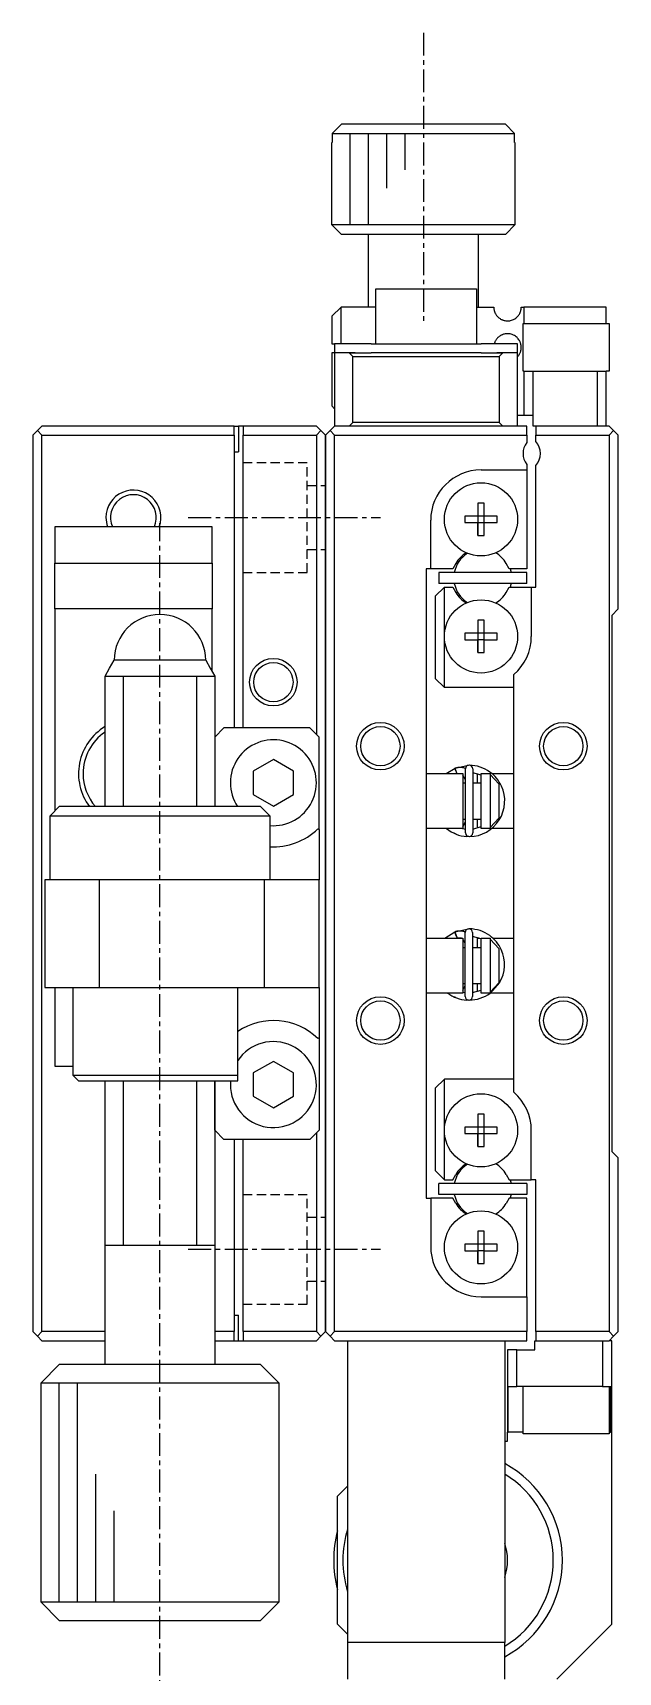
# Model space of a CAD drawing. Extents: x 10 to 365, y 10 to 229.
# Drawn here: x 333.5 to 365.5, y 105.9 to 195.5 of the extents above; entities that cross this region are included whole.
import ezdxf

# ---------------------------------------------------------------- set-up
doc = ezdxf.new("R2010")
doc.units = 0
doc.linetypes.add('CENTER', pattern=[2, 1.25, -0.25, 0.25, -0.25])
doc.linetypes.add('DASHED', pattern=[0.75, 0.5, -0.25])
doc.layers.get('0').update_dxf_attribs({"linetype": 'CONTINUOUS'})
doc.layers.add('CENTER', color=1, linetype='CENTER')

msp = doc.modelspace()

# ---------------------------------------------------------------- linework, layer by layer
at = {"color": 7, "linetype": 'CONTINUOUS'}
for p, q in [((350.339, 190.5), (349.837, 190)), ((359.303, 190.5), (350.339, 190.5)), ((359.805, 190), (359.303, 190.5)), ((349.837, 189.5), (349.821, 189.5)), ((349.821, 185), (349.821, 189.5)), ((349.837, 190), (359.805, 190)), ((349.837, 190), (349.837, 189.5)), ((359.805, 189.5), (359.805, 190)), ((359.821, 189.5), (359.805, 189.5)), ((359.821, 189.5), (359.821, 185)), ((359.821, 185), (349.821, 185)), ((350.321, 184.5), (349.821, 185)), ((359.821, 185), (359.321, 184.5)), ((350.321, 184.5), (359.321, 184.5)), ((351.821, 180.5), (351.821, 184.5)), ((357.821, 184.5), (357.821, 180.5)), ((352.221, 181.5), (357.721, 181.5)), ((352.221, 178.5), (352.221, 181.5)), ((357.721, 181.5), (357.721, 178.5)), ((349.821, 180), (350.321, 180.5)), ((350.321, 178.5), (350.321, 180.5)), ((352.221, 180.5), (350.321, 180.5)), ((357.721, 180.5), (358.671, 180.5)), ((358.671, 180.5), (358.671, 180.472)), ((358.671, 180.472), (358.673, 180.443)), ((358.673, 180.443), (358.676, 180.415)), ((358.676, 180.415), (358.679, 180.387)), ((358.679, 180.387), (358.684, 180.359)), ((358.684, 180.359), (358.69, 180.33)), ((358.69, 180.33), (358.697, 180.302)), ((358.697, 180.302), (358.705, 180.275)), ((358.705, 180.275), (358.714, 180.248)), ((358.714, 180.248), (358.724, 180.222)), ((358.724, 180.222), (358.735, 180.197)), ((358.735, 180.197), (358.747, 180.172)), ((358.747, 180.172), (358.759, 180.146)), ((358.759, 180.146), (358.773, 180.122)), ((360.068, 180.12), (360.089, 180.159)), ((360.089, 180.159), (360.109, 180.201)), ((360.109, 180.201), (360.118, 180.223)), ((360.118, 180.223), (360.127, 180.247)), ((360.127, 180.247), (360.135, 180.271)), ((360.135, 180.271), (360.143, 180.296)), ((360.143, 180.296), (360.15, 180.323)), ((360.15, 180.323), (360.156, 180.351)), ((360.156, 180.351), (360.158, 180.365)), ((360.158, 180.365), (360.161, 180.379)), ((360.161, 180.379), (360.163, 180.393)), ((360.163, 180.393), (360.165, 180.408)), ((360.165, 180.408), (360.167, 180.423)), ((360.167, 180.423), (360.168, 180.439)), ((360.168, 180.439), (360.169, 180.451)), ((360.169, 180.451), (360.17, 180.463)), ((360.17, 180.475), (360.171, 180.488)), ((360.17, 180.463), (360.17, 180.475)), ((360.171, 180.5), (360.321, 180.5)), ((360.171, 180.488), (360.171, 180.5)), ((364.821, 180.5), (360.321, 180.5)), ((360.321, 180.5), (360.321, 179.6)), ((364.821, 179.6), (364.821, 180.5)), ((349.821, 180), (349.821, 178.5)), ((358.773, 180.122), (358.788, 180.098)), ((358.788, 180.098), (358.803, 180.075)), ((358.803, 180.075), (358.825, 180.045)), ((358.825, 180.045), (358.848, 180.016)), ((358.848, 180.016), (358.872, 179.989)), ((358.872, 179.989), (358.897, 179.963)), ((358.897, 179.963), (358.923, 179.939)), ((358.923, 179.939), (358.95, 179.916)), ((358.95, 179.916), (358.98, 179.893)), ((358.98, 179.893), (359.011, 179.872)), ((359.011, 179.872), (359.042, 179.853)), ((359.042, 179.853), (359.073, 179.835)), ((359.073, 179.835), (359.105, 179.82)), ((359.105, 179.82), (359.138, 179.806)), ((359.138, 179.806), (359.172, 179.793)), ((359.172, 179.793), (359.206, 179.781)), ((359.206, 179.781), (359.241, 179.772)), ((359.241, 179.772), (359.275, 179.764)), ((359.275, 179.764), (359.321, 179.757)), ((359.321, 179.757), (359.367, 179.752)), ((359.367, 179.752), (359.412, 179.75)), ((359.412, 179.75), (359.456, 179.751)), ((359.456, 179.751), (359.499, 179.754)), ((359.499, 179.754), (359.542, 179.76)), ((359.542, 179.76), (359.583, 179.768)), ((359.583, 179.768), (359.637, 179.782)), ((359.637, 179.782), (359.689, 179.8)), ((359.689, 179.8), (359.739, 179.821)), ((359.739, 179.821), (359.784, 179.844)), ((359.784, 179.844), (359.827, 179.87)), ((359.827, 179.87), (359.868, 179.898)), ((359.868, 179.898), (359.907, 179.929)), ((359.907, 179.929), (359.945, 179.964)), ((359.945, 179.964), (359.981, 180.001)), ((359.981, 180.001), (360.014, 180.041)), ((360.014, 180.041), (360.045, 180.084)), ((360.045, 180.084), (360.068, 180.12)), ((360.271, 179.6), (364.971, 179.6)), ((360.271, 177), (360.271, 179.6)), ((364.971, 179.6), (364.971, 177)), ((349.821, 178.5), (349.971, 178.5)), ((349.971, 178.5), (349.971, 178)), ((351.971, 178.5), (349.971, 178.5)), ((351.971, 178.5), (357.971, 178.5)), ((359.971, 178.5), (357.971, 178.5)), ((358.705, 178.525), (358.698, 178.5)), ((358.714, 178.55), (358.705, 178.525)), ((358.723, 178.574), (358.714, 178.55)), ((358.736, 178.605), (358.723, 178.574)), ((358.75, 178.635), (358.736, 178.605)), ((358.765, 178.664), (358.75, 178.635)), ((358.782, 178.693), (358.765, 178.664)), ((358.799, 178.719), (358.782, 178.693)), ((358.817, 178.745), (358.799, 178.719)), ((358.836, 178.77), (358.817, 178.745)), ((358.856, 178.794), (358.836, 178.77)), ((358.877, 178.817), (358.856, 178.794)), ((358.899, 178.839), (358.877, 178.817)), ((358.922, 178.86), (358.899, 178.839)), ((358.945, 178.88), (358.922, 178.86)), ((358.968, 178.898), (358.945, 178.88)), ((358.992, 178.915), (358.968, 178.898)), ((359.016, 178.931), (358.992, 178.915)), ((359.04, 178.946), (359.016, 178.931)), ((359.07, 178.963), (359.04, 178.946)), ((359.101, 178.978), (359.07, 178.963)), ((359.132, 178.992), (359.101, 178.978)), ((359.163, 179.004), (359.132, 178.992)), ((359.203, 179.018), (359.163, 179.004)), ((359.244, 179.029), (359.203, 179.018)), ((359.284, 179.037), (359.244, 179.029)), ((359.334, 179.045), (359.284, 179.037)), ((359.384, 179.049), (359.334, 179.045)), ((359.434, 179.05), (359.384, 179.049)), ((359.482, 179.048), (359.434, 179.05)), ((359.528, 179.042), (359.482, 179.048)), ((359.574, 179.034), (359.528, 179.042)), ((359.621, 179.023), (359.574, 179.034)), ((359.666, 179.009), (359.621, 179.023)), ((359.71, 178.992), (359.666, 179.009)), ((359.752, 178.973), (359.71, 178.992)), ((359.804, 178.945), (359.752, 178.973)), ((359.854, 178.913), (359.804, 178.945)), ((359.9, 178.877), (359.854, 178.913)), ((359.939, 178.843), (359.9, 178.877)), ((359.975, 178.806), (359.939, 178.843)), ((359.971, 178), (359.971, 178.5)), ((360.009, 178.766), (359.975, 178.806)), ((360.041, 178.722), (360.009, 178.766)), ((360.07, 178.676), (360.041, 178.722)), ((360.097, 178.625), (360.07, 178.676)), ((360.107, 178.603), (360.097, 178.625)), ((360.117, 178.58), (360.107, 178.603)), ((360.126, 178.555), (360.117, 178.58)), ((360.135, 178.53), (360.126, 178.555)), ((360.143, 178.503), (360.135, 178.53)), ((360.15, 178.475), (360.143, 178.503)), ((360.154, 178.459), (360.15, 178.475)), ((360.157, 178.443), (360.154, 178.459)), ((360.16, 178.426), (360.157, 178.443)), ((360.162, 178.414), (360.16, 178.426)), ((360.164, 178.401), (360.162, 178.414)), ((360.166, 178.389), (360.164, 178.401)), ((360.167, 178.375), (360.166, 178.389)), ((360.168, 178.365), (360.167, 178.375)), ((360.169, 178.355), (360.168, 178.365)), ((360.17, 178.344), (360.169, 178.355)), ((349.821, 178), (349.821, 175.1)), ((349.971, 178), (349.821, 178)), ((350.771, 178), (349.971, 178)), ((349.971, 178), (349.971, 174)), ((350.771, 178), (350.971, 177.8)), ((351.099, 178), (350.771, 178)), ((350.771, 178), (351.099, 178)), ((350.971, 177.8), (358.971, 177.8)), ((350.971, 174.2), (350.971, 177.8)), ((351.099, 178), (351.971, 178)), ((357.971, 178), (351.971, 178)), ((357.971, 178), (358.843, 178)), ((359.171, 178), (358.843, 178)), ((358.843, 178), (359.171, 178)), ((358.971, 177.8), (359.171, 178)), ((358.971, 177.8), (358.971, 174.2)), ((359.971, 178), (359.171, 178)), ((359.971, 174), (359.971, 178)), ((359.971, 177.79), (359.999, 177.822)), ((359.999, 177.822), (360.028, 177.859)), ((360.028, 177.859), (360.054, 177.899)), ((360.054, 177.899), (360.079, 177.941)), ((360.079, 177.941), (360.102, 177.987)), ((360.102, 177.987), (360.113, 178.011)), ((360.113, 178.011), (360.123, 178.036)), ((360.123, 178.036), (360.132, 178.062)), ((360.132, 178.062), (360.141, 178.089)), ((360.141, 178.089), (360.148, 178.118)), ((360.148, 178.118), (360.152, 178.132)), ((360.152, 178.132), (360.155, 178.147)), ((360.155, 178.147), (360.158, 178.162)), ((360.158, 178.162), (360.161, 178.177)), ((360.161, 178.177), (360.163, 178.193)), ((360.163, 178.193), (360.165, 178.209)), ((360.165, 178.209), (360.167, 178.222)), ((360.167, 178.222), (360.168, 178.236)), ((360.168, 178.236), (360.169, 178.249)), ((360.169, 178.249), (360.17, 178.26)), ((360.17, 178.334), (360.17, 178.344)), ((360.17, 178.323), (360.17, 178.334)), ((360.171, 178.313), (360.17, 178.323)), ((360.17, 178.27), (360.171, 178.281)), ((360.17, 178.26), (360.17, 178.27)), ((360.171, 178.302), (360.171, 178.313)), ((360.171, 178.292), (360.171, 178.302)), ((360.171, 178.281), (360.171, 178.292)), ((360.321, 177), (360.271, 177)), ((360.321, 177), (360.321, 174.6)), ((360.321, 177), (360.821, 177)), ((360.821, 177), (364.321, 177)), ((360.821, 174.6), (360.821, 177)), ((364.321, 177), (364.321, 174)), ((364.321, 177), (364.821, 177)), ((364.971, 177), (364.821, 177)), ((364.821, 174), (364.821, 177)), ((349.971, 174.95), (349.821, 175.1)), ((333.971, 174), (333.721, 173.75)), ((344.471, 174), (333.971, 174)), ((344.471, 173.5), (344.471, 174)), ((344.471, 174), (344.721, 174)), ((344.721, 174), (344.721, 172.6)), ((344.971, 174), (344.721, 174)), ((348.971, 174), (344.971, 174)), ((344.971, 174), (344.971, 173.5)), ((349.221, 173.75), (348.971, 174)), ((349.971, 174), (349.721, 173.75)), ((360.471, 174), (349.971, 174)), ((350.971, 174.2), (350.771, 174)), ((358.971, 174.2), (350.971, 174.2)), ((359.171, 174), (358.971, 174.2)), ((359.971, 174.6), (360.321, 174.6)), ((360.321, 174.6), (360.821, 174.6)), ((360.471, 173.5), (360.471, 174)), ((360.821, 174), (360.821, 174.6)), ((360.971, 174), (360.821, 174)), ((364.971, 174), (360.971, 174)), ((360.971, 174), (360.971, 173.5)), ((365.221, 173.75), (364.971, 174)), ((333.471, 173.5), (333.721, 173.75)), ((333.471, 173.5), (333.471, 124.5)), ((333.721, 173.75), (333.971, 173.5)), ((333.971, 173.5), (344.471, 173.5)), ((333.971, 124.5), (333.971, 173.5)), ((344.471, 173.5), (344.471, 157.5)), ((344.971, 173.5), (348.971, 173.5)), ((344.971, 157.5), (344.971, 173.5)), ((348.971, 173.5), (349.221, 173.75)), ((348.971, 173.5), (348.971, 157.15)), ((349.471, 173.5), (349.221, 173.75)), ((349.471, 173.5), (349.721, 173.75)), ((349.471, 173.5), (349.471, 124.5)), ((349.471, 124.5), (349.471, 173.5)), ((349.721, 173.75), (349.971, 173.5)), ((349.971, 173.5), (360.471, 173.5)), ((349.971, 124.5), (349.971, 173.5)), ((360.471, 173.5), (360.471, 173.1)), ((360.971, 173.5), (364.971, 173.5)), ((360.971, 173.161), (360.971, 173.5)), ((364.971, 173.5), (365.221, 173.75)), ((364.971, 173.5), (364.971, 124.5)), ((365.221, 173.75), (365.471, 173.5)), ((365.471, 164), (365.471, 173.5)), ((344.471, 172.6), (344.721, 172.6)), ((357.971, 171.6), (360.471, 171.6)), ((360.471, 171.9), (360.471, 171.6)), ((360.471, 171.6), (360.471, 166.2)), ((360.971, 165.2), (360.971, 171.839)), ((357.791, 169.786), (357.791, 169.08)), ((358.151, 169.786), (357.791, 169.786)), ((357.791, 169.786), (357.791, 169.08)), ((358.151, 169.08), (358.151, 169.786)), ((343.271, 168.5), (334.671, 168.5)), ((334.671, 168.5), (334.671, 166.5)), ((343.271, 166.5), (343.271, 168.5)), ((355.221, 166.2), (355.221, 168.85)), ((357.084, 169.08), (357.084, 168.72)), ((357.791, 169.08), (357.084, 169.08)), ((357.084, 168.72), (357.791, 168.72)), ((357.801, 169.07), (357.791, 169.08)), ((357.801, 168.73), (357.791, 168.72)), ((357.791, 168.72), (357.791, 168.014)), ((357.791, 168.014), (357.791, 168.72)), ((358.14, 169.07), (357.801, 169.07)), ((357.801, 169.07), (357.801, 168.73)), ((357.801, 168.73), (358.14, 168.73)), ((358.14, 169.07), (358.151, 169.08)), ((358.14, 168.73), (358.14, 169.07)), ((358.14, 168.73), (358.151, 168.72)), ((358.857, 169.08), (358.151, 169.08)), ((358.151, 168.72), (358.857, 168.72)), ((358.151, 168.014), (358.151, 168.72)), ((358.857, 168.72), (358.857, 169.08)), ((357.791, 168.014), (358.151, 168.014)), ((334.671, 166.5), (343.271, 166.5)), ((334.671, 164), (334.671, 166.5)), ((343.271, 166.5), (343.271, 164)), ((354.971, 166.2), (354.971, 164)), ((355.221, 166.2), (354.971, 166.2)), ((356.426, 166.2), (355.221, 166.2)), ((355.671, 166), (355.671, 165.4)), ((360.471, 166), (355.671, 166)), ((356.596, 166.494), (356.426, 166.2)), ((359.515, 166.2), (359.346, 166.494)), ((360.471, 166.2), (359.515, 166.2)), ((360.471, 165.4), (360.471, 166)), ((355.971, 165.2), (355.471, 164.7)), ((360.471, 165.4), (355.671, 165.4)), ((355.971, 162.5), (355.971, 165.2)), ((355.971, 165.2), (356.426, 165.2)), ((356.426, 165.2), (356.596, 164.906)), ((359.346, 164.906), (359.515, 165.2)), ((359.515, 165.2), (360.721, 165.2)), ((360.721, 165.2), (360.971, 165.2)), ((360.721, 165.2), (360.721, 162.5)), ((355.471, 164.7), (355.471, 160.2)), ((343.271, 164), (334.671, 164)), ((334.671, 164), (334.671, 152.95)), ((343.271, 160.594), (343.271, 164)), ((354.971, 164), (354.971, 131.8)), ((357.791, 163.386), (357.791, 162.68)), ((358.151, 163.386), (357.791, 163.386)), ((357.791, 163.386), (357.791, 162.68)), ((358.151, 162.68), (358.151, 163.386)), ((365.471, 164), (365.121, 163.65)), ((365.121, 163.65), (365.121, 134.35)), ((355.971, 159.7), (355.971, 162.5)), ((357.084, 162.68), (357.084, 162.32)), ((357.791, 162.68), (357.084, 162.68)), ((357.084, 162.32), (357.791, 162.32)), ((357.801, 162.67), (357.791, 162.68)), ((357.801, 162.33), (357.791, 162.32)), ((357.791, 162.32), (357.791, 161.614)), ((357.791, 161.614), (357.791, 162.32)), ((358.14, 162.67), (357.801, 162.67)), ((357.801, 162.67), (357.801, 162.33)), ((357.801, 162.33), (358.14, 162.33)), ((358.14, 162.67), (358.151, 162.68)), ((358.14, 162.33), (358.14, 162.67)), ((358.14, 162.33), (358.151, 162.32)), ((358.857, 162.68), (358.151, 162.68)), ((358.151, 162.32), (358.857, 162.32)), ((358.151, 161.614), (358.151, 162.32)), ((358.857, 162.32), (358.857, 162.68)), ((357.791, 161.614), (358.151, 161.614)), ((337.421, 160.334), (337.671, 160.767)), ((337.671, 160.767), (337.921, 161.2)), ((340.443, 161.2), (337.921, 161.2)), ((342.921, 161.2), (340.443, 161.2)), ((342.921, 161.2), (343.171, 160.767)), ((343.171, 160.767), (343.421, 160.334)), ((337.421, 160.334), (340.448, 160.334)), ((337.421, 153.2), (337.421, 160.334)), ((340.448, 160.334), (343.421, 160.334)), ((343.421, 160.334), (343.421, 153.2)), ((355.471, 160.2), (355.971, 159.7)), ((359.771, 159.7), (355.971, 159.7)), ((359.771, 137.579), (359.771, 160.421)), ((343.421, 157), (343.921, 157.5)), ((343.421, 157), (343.421, 153.226)), ((348.621, 157.5), (343.921, 157.5)), ((348.621, 157.5), (349.121, 157)), ((349.121, 151.952), (349.121, 157)), ((346.621, 155.77), (345.521, 155.135)), ((345.521, 155.135), (345.521, 153.865)), ((347.721, 155.135), (346.621, 155.77)), ((347.721, 153.865), (347.721, 155.135)), ((356.065, 155), (356.552, 155.3)), ((356.543, 155.296), (356.647, 155)), ((356.549, 155.296), (356.548, 155.291)), ((356.548, 155.291), (356.548, 155.286)), ((356.548, 155.286), (356.549, 155.28)), ((356.55, 155.299), (356.549, 155.296)), ((356.549, 155.28), (356.55, 155.272)), ((356.55, 155.299), (357.291, 155.457)), ((356.551, 155.3), (356.55, 155.299)), ((356.55, 155.272), (356.552, 155.264)), ((356.553, 155.301), (356.551, 155.3)), ((356.552, 155.301), (356.582, 155.313)), ((356.552, 155.264), (356.554, 155.254)), ((356.554, 155.254), (356.557, 155.244)), ((356.557, 155.244), (356.56, 155.233)), ((356.56, 155.233), (356.563, 155.221)), ((356.563, 155.221), (356.567, 155.208)), ((356.567, 155.208), (356.572, 155.195)), ((356.572, 155.195), (356.577, 155.182)), ((356.577, 155.182), (356.582, 155.168)), ((356.582, 155.313), (356.615, 155.324)), ((356.582, 155.168), (356.587, 155.153)), ((356.587, 155.153), (356.593, 155.139)), ((356.593, 155.139), (356.599, 155.124)), ((356.599, 155.124), (356.606, 155.109)), ((356.606, 155.109), (356.612, 155.094)), ((356.612, 155.094), (356.618, 155.079)), ((356.615, 155.324), (356.648, 155.334)), ((356.618, 155.079), (356.625, 155.065)), ((356.625, 155.065), (356.632, 155.051)), ((356.632, 155.051), (356.638, 155.037)), ((356.648, 155.334), (356.681, 155.342)), ((356.681, 155.342), (356.715, 155.348)), ((356.715, 155.348), (356.75, 155.353)), ((356.75, 155.353), (356.784, 155.355)), ((356.784, 155.355), (356.819, 155.357)), ((356.819, 155.357), (356.853, 155.356)), ((356.853, 155.356), (356.887, 155.354)), ((356.887, 155.354), (356.922, 155.349)), ((356.922, 155.349), (356.956, 155.344)), ((356.956, 155.344), (356.989, 155.336)), ((356.989, 155.336), (357.023, 155.327)), ((357.023, 155.327), (357.056, 155.316)), ((357.056, 155.316), (357.088, 155.304)), ((357.088, 155.304), (357.119, 155.29)), ((357.119, 155.29), (357.121, 155.289)), ((357.119, 151.758), (357.119, 155.258)), ((357.519, 155.258), (357.519, 151.758)), ((354.971, 155), (356.971, 155)), ((356.638, 155.037), (356.645, 155.024)), ((356.645, 155.024), (356.651, 155.012)), ((356.651, 155.012), (356.658, 155)), ((356.971, 155), (356.971, 152)), ((357.119, 154.656), (356.971, 154.916)), ((356.971, 154.5), (357.119, 154.5)), ((357.971, 154.915), (357.519, 155.046)), ((357.519, 154.5), (357.971, 154.5)), ((357.771, 154.5), (357.771, 155)), ((357.971, 152), (357.971, 155)), ((357.971, 155), (358.471, 155)), ((358.471, 155), (358.471, 154.946)), ((358.471, 154.946), (358.471, 152.054)), ((358.971, 154.417), (358.471, 154.946)), ((358.571, 155), (358.571, 155)), ((358.572, 155), (359.771, 155)), ((358.971, 152.583), (358.971, 154.417)), ((345.521, 153.865), (346.621, 153.23)), ((346.621, 153.23), (347.721, 153.865)), ((334.421, 152.7), (334.921, 153.2)), ((334.421, 152.7), (346.421, 152.7)), ((334.421, 149.2), (334.421, 152.7)), ((345.921, 153.2), (334.921, 153.2)), ((343.421, 153.226), (343.421, 153.2)), ((345.921, 153.2), (346.421, 152.7)), ((346.421, 152.7), (346.421, 149.2)), ((357.119, 152.5), (356.971, 152.5)), ((357.971, 152.5), (357.519, 152.5)), ((357.771, 152.025), (357.771, 152.5)), ((358.471, 152.054), (358.971, 152.583)), ((349.052, 151.982), (349.121, 151.952)), ((349.121, 151.952), (349.121, 149.2)), ((356.971, 152), (354.971, 152)), ((356.552, 151.716), (356.499, 151.74)), ((356.552, 151.715), (356.553, 151.715)), ((356.595, 151.698), (356.552, 151.715)), ((356.553, 151.715), (356.553, 151.716)), ((356.599, 151.697), (356.595, 151.698)), ((356.601, 151.696), (356.599, 151.697)), ((356.604, 151.695), (356.601, 151.696)), ((356.605, 151.695), (356.604, 151.695)), ((356.607, 151.694), (356.605, 151.695)), ((356.608, 151.694), (356.607, 151.694)), ((356.609, 151.694), (356.608, 151.694)), ((356.611, 151.693), (356.609, 151.694)), ((356.958, 152), (356.971, 151.997)), ((356.971, 152.1), (357.119, 152.36)), ((356.971, 151.997), (357.119, 151.97)), ((357.297, 151.559), (357.196, 151.563)), ((357.519, 151.97), (357.971, 152.101)), ((358.471, 152), (357.971, 152)), ((358.471, 152.054), (358.471, 152)), ((358.552, 152), (358.552, 152)), ((359.771, 152), (358.553, 152)), ((358.553, 152), (358.553, 152)), ((334.121, 149.2), (334.121, 143.3)), ((337.121, 149.2), (334.121, 149.2)), ((337.121, 143.3), (337.121, 149.2)), ((346.121, 149.2), (337.121, 149.2)), ((346.121, 149.2), (346.121, 143.3)), ((349.121, 149.2), (346.121, 149.2)), ((349.121, 143.3), (349.121, 149.2)), ((355.988, 146), (356.541, 146.358)), ((356.532, 146.354), (356.672, 146)), ((356.538, 146.354), (356.537, 146.35)), ((356.537, 146.35), (356.537, 146.345)), ((356.537, 146.345), (356.538, 146.339)), ((356.539, 146.357), (356.538, 146.354)), ((356.538, 146.339), (356.539, 146.332)), ((356.539, 146.357), (357.281, 146.515)), ((356.54, 146.359), (356.539, 146.357)), ((356.539, 146.332), (356.541, 146.324)), ((356.542, 146.359), (356.54, 146.359)), ((356.541, 146.359), (356.571, 146.371)), ((356.541, 146.324), (356.543, 146.315)), ((356.543, 146.315), (356.545, 146.305)), ((356.545, 146.305), (356.548, 146.294)), ((356.548, 146.294), (356.551, 146.283)), ((356.551, 146.283), (356.555, 146.271)), ((356.555, 146.271), (356.559, 146.258)), ((356.559, 146.258), (356.564, 146.245)), ((356.564, 146.245), (356.569, 146.232)), ((356.569, 146.232), (356.574, 146.218)), ((356.571, 146.371), (356.604, 146.382)), ((356.574, 146.218), (356.58, 146.204)), ((356.58, 146.204), (356.585, 146.189)), ((356.585, 146.189), (356.591, 146.175)), ((356.591, 146.175), (356.598, 146.161)), ((356.598, 146.161), (356.604, 146.146)), ((356.604, 146.382), (356.637, 146.392)), ((356.604, 146.146), (356.61, 146.132)), ((356.61, 146.132), (356.617, 146.118)), ((356.617, 146.118), (356.623, 146.105)), ((356.623, 146.105), (356.629, 146.092)), ((356.629, 146.092), (356.636, 146.079)), ((356.637, 146.392), (356.671, 146.4)), ((356.671, 146.4), (356.705, 146.406)), ((356.705, 146.406), (356.739, 146.411)), ((356.739, 146.411), (356.773, 146.413)), ((356.773, 146.413), (356.808, 146.415)), ((356.808, 146.415), (356.842, 146.414)), ((356.842, 146.414), (356.877, 146.412)), ((356.877, 146.412), (356.911, 146.408)), ((356.911, 146.408), (356.945, 146.402)), ((356.945, 146.402), (356.979, 146.394)), ((356.979, 146.394), (357.012, 146.385)), ((357.012, 146.385), (357.045, 146.374)), ((357.045, 146.374), (357.077, 146.362)), ((357.077, 146.362), (357.109, 146.348)), ((357.108, 142.816), (357.108, 146.316)), ((357.109, 146.348), (357.11, 146.347)), ((357.508, 146.316), (357.508, 142.816)), ((357.971, 145.968), (357.508, 146.104)), ((354.971, 146), (356.971, 146)), ((356.636, 146.079), (356.642, 146.067)), ((356.642, 146.067), (356.648, 146.056)), ((356.648, 146.056), (356.654, 146.045)), ((356.654, 146.045), (356.66, 146.035)), ((356.66, 146.035), (356.665, 146.026)), ((356.665, 146.026), (356.671, 146.018)), ((356.671, 146.018), (356.675, 146.011)), ((356.675, 146.011), (356.68, 146.005)), ((356.68, 146.005), (356.684, 146)), ((356.903, 146), (356.722, 146)), ((356.971, 146), (356.971, 143)), ((357.108, 145.714), (356.971, 145.968)), ((356.971, 145.5), (357.108, 145.5)), ((357.508, 145.5), (357.971, 145.5)), ((357.771, 145.5), (357.771, 146)), ((357.771, 146), (357.897, 146)), ((357.971, 143), (357.971, 146)), ((357.971, 146), (358.471, 146)), ((358.471, 146), (358.471, 145.946)), ((358.471, 145.946), (358.471, 143.054)), ((358.971, 145.417), (358.471, 145.946)), ((358.627, 146), (358.627, 146)), ((358.627, 146), (358.627, 146)), ((358.628, 146), (359.771, 146)), ((358.971, 143.583), (358.971, 145.417)), ((357.108, 143.5), (356.971, 143.5)), ((356.971, 143.164), (357.108, 143.418)), ((357.971, 143.5), (357.508, 143.5)), ((357.771, 143.086), (357.771, 143.5)), ((358.987, 143.577), (358.467, 142.999)), ((358.471, 143.054), (358.971, 143.583)), ((334.121, 143.3), (337.121, 143.3)), ((334.671, 143.3), (334.671, 139)), ((335.671, 138.5), (335.671, 143.3)), ((337.121, 143.3), (346.121, 143.3)), ((344.671, 138.5), (344.671, 143.3)), ((346.121, 143.3), (349.121, 143.3)), ((349.121, 143.3), (349.121, 140.548)), ((356.971, 143), (354.971, 143)), ((356.541, 142.774), (356.488, 142.798)), ((356.541, 142.773), (356.542, 142.773)), ((356.585, 142.756), (356.541, 142.773)), ((356.542, 142.773), (356.543, 142.774)), ((356.588, 142.755), (356.585, 142.756)), ((356.59, 142.754), (356.588, 142.755)), ((356.593, 142.753), (356.59, 142.754)), ((356.595, 142.753), (356.593, 142.753)), ((356.596, 142.752), (356.595, 142.753)), ((356.598, 142.752), (356.596, 142.752)), ((356.599, 142.752), (356.598, 142.752)), ((356.6, 142.751), (356.599, 142.752)), ((356.971, 143.052), (357.108, 143.028)), ((357.286, 142.617), (357.185, 142.621)), ((357.508, 143.028), (357.971, 143.164)), ((358.471, 143), (357.971, 143)), ((358.471, 143.054), (358.471, 143)), ((359.771, 143), (358.471, 143)), ((349.121, 140.548), (349.052, 140.518)), ((349.121, 140.548), (349.121, 135.5)), ((334.671, 139), (335.671, 139)), ((346.621, 139.27), (345.521, 138.635)), ((347.721, 138.635), (346.621, 139.27)), ((344.671, 138.5), (335.671, 138.5)), ((335.971, 138.2), (335.671, 138.5)), ((335.971, 138.2), (344.671, 138.2)), ((337.421, 129.195), (337.421, 138.2)), ((343.421, 135.5), (343.421, 138.2)), ((343.421, 138.2), (343.421, 129.2)), ((344.671, 138.2), (344.671, 138.5)), ((345.521, 138.635), (345.521, 137.365)), ((347.721, 137.365), (347.721, 138.635)), ((355.971, 138.3), (355.471, 137.8)), ((359.771, 138.3), (355.971, 138.3)), ((355.971, 135.5), (355.971, 138.3)), ((345.521, 137.365), (346.621, 136.73)), ((346.621, 136.73), (347.721, 137.365)), ((355.471, 137.8), (355.471, 133.3)), ((357.791, 136.386), (357.791, 135.68)), ((358.151, 136.386), (357.791, 136.386)), ((357.791, 136.386), (357.791, 135.68)), ((358.151, 135.68), (358.151, 136.386)), ((343.921, 135), (343.421, 135.5)), ((349.121, 135.5), (348.621, 135)), ((348.971, 135.35), (348.971, 124.5)), ((355.971, 132.8), (355.971, 135.5)), ((357.084, 135.68), (357.084, 135.32)), ((357.791, 135.68), (357.084, 135.68)), ((357.801, 135.67), (357.791, 135.68)), ((358.14, 135.67), (357.801, 135.67)), ((357.801, 135.67), (357.801, 135.33)), ((358.14, 135.67), (358.151, 135.68)), ((358.14, 135.33), (358.14, 135.67)), ((358.857, 135.68), (358.151, 135.68)), ((358.857, 135.32), (358.857, 135.68)), ((360.721, 132.8), (360.721, 135.5)), ((348.621, 135), (343.921, 135)), ((344.471, 135), (344.471, 124.5)), ((344.971, 124.5), (344.971, 135)), ((357.084, 135.32), (357.791, 135.32)), ((357.801, 135.33), (357.791, 135.32)), ((357.791, 135.32), (357.791, 134.614)), ((357.791, 134.614), (357.791, 135.32)), ((357.791, 134.614), (358.151, 134.614)), ((357.801, 135.33), (358.14, 135.33)), ((358.14, 135.33), (358.151, 135.32)), ((358.151, 135.32), (358.857, 135.32)), ((358.151, 134.614), (358.151, 135.32)), ((365.121, 134.35), (365.471, 134)), ((365.471, 124.5), (365.471, 134)), ((355.471, 133.3), (355.971, 132.8)), ((355.971, 132.8), (356.426, 132.8)), ((356.426, 132.8), (356.596, 133.094)), ((359.346, 133.094), (359.515, 132.8)), ((359.515, 132.8), (360.721, 132.8)), ((360.971, 132.8), (360.721, 132.8)), ((360.971, 124.5), (360.971, 132.8)), ((354.971, 131.8), (355.221, 131.8)), ((355.221, 131.8), (355.221, 129.15)), ((356.426, 131.8), (355.221, 131.8)), ((360.471, 132.6), (355.671, 132.6)), ((355.671, 132), (355.671, 132.6)), ((360.471, 132), (355.671, 132)), ((356.596, 131.506), (356.426, 131.8)), ((359.515, 131.8), (359.346, 131.506)), ((360.471, 131.8), (359.515, 131.8)), ((360.471, 132.6), (360.471, 132)), ((360.471, 126.4), (360.471, 131.8)), ((357.791, 129.986), (357.791, 129.28)), ((358.151, 129.986), (357.791, 129.986)), ((357.791, 129.986), (357.791, 129.28)), ((358.151, 129.28), (358.151, 129.986)), ((337.421, 122.7), (337.421, 129.205)), ((343.421, 129.2), (337.421, 129.2)), ((343.421, 129.205), (343.421, 129.2)), ((343.421, 129.2), (343.421, 122.7)), ((343.421, 129.2), (343.421, 129.195)), ((357.084, 129.28), (357.084, 128.92)), ((357.791, 129.28), (357.084, 129.28)), ((357.801, 129.27), (357.791, 129.28)), ((358.14, 129.27), (357.801, 129.27)), ((357.801, 129.27), (357.801, 128.93)), ((358.14, 129.27), (358.151, 129.28)), ((358.14, 128.93), (358.14, 129.27)), ((358.857, 129.28), (358.151, 129.28)), ((358.857, 128.92), (358.857, 129.28)), ((357.084, 128.92), (357.791, 128.92)), ((357.801, 128.93), (357.791, 128.92)), ((357.791, 128.92), (357.791, 128.214)), ((357.791, 128.214), (357.791, 128.92)), ((357.791, 128.214), (358.151, 128.214)), ((357.801, 128.93), (358.14, 128.93)), ((358.14, 128.93), (358.151, 128.92)), ((358.151, 128.92), (358.857, 128.92)), ((358.151, 128.214), (358.151, 128.92)), ((357.971, 126.4), (360.471, 126.4)), ((360.471, 126.4), (360.471, 124.5)), ((344.471, 125.4), (344.721, 125.4)), ((344.721, 124), (344.721, 125.4)), ((333.721, 124.25), (333.471, 124.5)), ((333.971, 124.5), (333.721, 124.25)), ((333.721, 124.25), (333.971, 124)), ((337.421, 124.5), (333.971, 124.5)), ((333.971, 124), (337.421, 124)), ((344.471, 124.5), (343.421, 124.5)), ((343.421, 124), (344.471, 124)), ((344.471, 124), (344.471, 124.5)), ((344.471, 124), (344.721, 124)), ((344.721, 124), (344.971, 124)), ((348.971, 124.5), (344.971, 124.5)), ((344.971, 124.5), (344.971, 124)), ((344.971, 124), (348.971, 124)), ((349.221, 124.25), (348.971, 124.5)), ((348.971, 124), (349.221, 124.25)), ((349.221, 124.25), (349.471, 124.5)), ((349.471, 124.5), (349.721, 124.25)), ((349.971, 124.5), (349.721, 124.25)), ((349.721, 124.25), (349.971, 124)), ((360.471, 124.5), (349.971, 124.5)), ((349.971, 124), (360.471, 124)), ((350.671, 124), (350.671, 107.5)), ((359.271, 124), (359.271, 107.5)), ((360.471, 124), (360.471, 124.5)), ((360.921, 124), (360.971, 124)), ((360.921, 123.5), (360.921, 124)), ((364.971, 124.5), (360.971, 124.5)), ((360.971, 124.5), (360.971, 124)), ((360.971, 124), (364.971, 124)), ((364.621, 124), (364.621, 121.5)), ((365.221, 124.25), (364.971, 124.5)), ((364.971, 124), (365.221, 124.25)), ((365.121, 124), (364.971, 124)), ((365.121, 121.5), (365.121, 124)), ((365.471, 124.5), (365.221, 124.25)), ((359.421, 123.5), (359.421, 121.5)), ((359.921, 123.5), (359.421, 123.5)), ((359.921, 123.5), (360.921, 123.5)), ((359.921, 121.5), (359.921, 123.5)), ((333.921, 121.7), (334.921, 122.7)), ((340.471, 122.7), (334.921, 122.7)), ((345.921, 122.7), (340.471, 122.7)), ((345.921, 122.7), (346.921, 121.7)), ((333.921, 121.7), (340.48, 121.7)), ((333.921, 109.7), (333.921, 121.7)), ((340.48, 121.7), (346.921, 121.7)), ((346.921, 121.7), (346.921, 109.7)), ((359.421, 121.5), (359.921, 121.5)), ((359.421, 121.5), (359.421, 119)), ((359.461, 119), (359.461, 121.5)), ((364.621, 121.5), (359.921, 121.5)), ((360.271, 118.9), (360.271, 121.5)), ((364.621, 121.5), (365.121, 121.5)), ((364.971, 121.5), (364.971, 118.9)), ((365.052, 121.5), (365.052, 119)), ((365.121, 119), (365.121, 121.5)), ((359.271, 118.5), (359.421, 118.5)), ((359.421, 119), (359.461, 119)), ((359.421, 118.5), (359.421, 119)), ((360.271, 119), (359.461, 119)), ((364.971, 118.9), (360.271, 118.9)), ((365.052, 119), (364.971, 119)), ((365.052, 119), (365.121, 119)), ((365.121, 108.5), (365.121, 119)), ((350.121, 115.5), (350.671, 116.05)), ((350.121, 108.5), (350.121, 115.5)), ((346.921, 109.7), (333.921, 109.7)), ((334.921, 108.7), (333.921, 109.7)), ((346.921, 109.7), (345.921, 108.7)), ((334.921, 108.7), (345.921, 108.7)), ((350.671, 107.95), (350.121, 108.5)), ((365.121, 108.5), (362.121, 105.5)), ((359.271, 107.5), (350.671, 107.5)), ((350.671, 107.5), (350.671, 105.5)), ((359.271, 105.5), (359.271, 107.5))]:
    msp.add_line(p, q, dxfattribs=at)
at = {"color": 3, "linetype": 'CONTINUOUS'}
for p, q in [((350.821, 185), (350.821, 190)), ((351.821, 185), (351.821, 190)), ((352.821, 187), (352.821, 190)), ((353.821, 188), (353.821, 190)), ((338.421, 153.2), (338.421, 160.334)), ((342.421, 160.334), (342.421, 153.2)), ((338.421, 129.195), (338.421, 138.2)), ((342.421, 138.2), (342.421, 129.2)), ((334.921, 109.7), (334.921, 121.7)), ((335.921, 109.7), (335.921, 121.7)), ((336.921, 109.7), (336.921, 116.7)), ((337.921, 109.7), (337.921, 114.7))]:
    msp.add_line(p, q, dxfattribs=at)
at = {"color": 3, "linetype": 'DASHED'}
for p, q in [((344.971, 172), (348.471, 172)), ((348.471, 166), (348.471, 172)), ((348.471, 170.75), (349.471, 170.75)), ((348.471, 167.25), (349.471, 167.25)), ((344.971, 166), (348.471, 166)), ((344.971, 132), (348.471, 132)), ((348.471, 126), (348.471, 132)), ((348.471, 130.75), (349.471, 130.75)), ((348.471, 127.25), (349.471, 127.25)), ((344.971, 126), (348.471, 126))]:
    msp.add_line(p, q, dxfattribs=at)
at = {"color": 7, "linetype": 'CONTINUOUS'}
for centre, radius in [((357.971, 168.9), 2), ((357.971, 162.5), 2), ((346.621, 160), 1.075), ((352.471, 156.5), 1.075), ((362.471, 156.5), 1.075), ((352.471, 141.5), 1.075), ((362.471, 141.5), 1.075), ((357.971, 135.5), 2), ((357.971, 129.1), 2)]:
    msp.add_circle(centre, radius, dxfattribs=at)
at = {"color": 3, "linetype": 'CONTINUOUS'}
for centre in [(346.621, 160), (352.471, 156.5), (362.471, 156.5), (352.471, 141.5), (362.471, 141.5)]:
    msp.add_circle(centre, 1.3, dxfattribs=at)
at = {"color": 7, "linetype": 'CONTINUOUS'}
for centre, radius, start, end in [((361.271, 172.5), 1, 143.1301, 216.8699), ((360.221, 172.5), 1, 318.59038, 41.40962), ((357.971, 168.85), 2.75, 90, 180), ((338.971, 169), 1.25, 336.42182, 203.57818), ((358.071, 165.7), 1.587, 122.15934, 169.10691), ((357.971, 165.7), 1.587, 135, 150), ((358.086, 165.585), 1.75, 121.8865, 135.00441), ((357.856, 165.585), 1.75, 44.99559, 58.1135), ((357.971, 165.7), 1.587, 30, 45), ((358.071, 165.7), 1.587, 10.89309, 18.35847), ((358.071, 165.7), 1.587, 190.89302, 237.84058), ((358.071, 165.7), 1.587, 341.6416, 349.10698), ((357.971, 165.7), 1.587, 210, 225), ((358.086, 165.815), 1.75, 224.99559, 238.1135), ((357.856, 165.815), 1.75, 301.8865, 315.00441), ((357.971, 165.7), 1.587, 315, 330), ((340.421, 161.2), 2.5, 0, 180), ((357.971, 162.5), 2.75, 310.88519, 0), ((338.971, 155), 3, 121.10892, 216.8699), ((338.971, 155), 2.75, 124.30765, 180), ((346.621, 154.5), 2.35, 265.11786, 180), ((357.319, 155.258), 0.2, 0, 180), ((357.317, 153.501), 1.956, 54.23519, 89.24197), ((357.309, 153.5), 1.961, 24.70389, 54.07075), ((338.971, 155), 2.75, 180, 220.88519), ((346.621, 154.5), 2.35, 180, 213.58624), ((357.319, 153.508), 1.949, 270.81732, 24.60788), ((346.621, 154.5), 3.5, 266.72417, 313.98901), ((357.321, 153.515), 1.956, 230.77385, 266.31886), ((357.319, 151.758), 0.2, 180, 0), ((357.308, 146.316), 0.2, 0, 180), ((357.306, 144.559), 1.956, 54.23515, 89.24193), ((357.298, 144.558), 1.961, 24.70393, 54.07078), ((357.308, 144.566), 1.949, 329.48496, 24.60464), ((357.311, 144.575), 1.958, 233.56069, 266.30923), ((357.308, 142.816), 0.2, 180, 0), ((357.307, 144.567), 1.95, 270.83739, 306.49105), ((346.621, 138), 3.5, 46.01099, 123.85844), ((346.621, 138), 2.35, 180, 146.07689), ((346.621, 138), 2.35, 175.11786, 180), ((357.971, 135.5), 2.75, 0, 49.11481), ((358.071, 132.3), 1.587, 122.15942, 169.10698), ((358.086, 132.185), 1.75, 121.8865, 135.00441), ((357.856, 132.185), 1.75, 44.99559, 58.1135), ((357.971, 132.3), 1.587, 135, 150), ((357.971, 132.3), 1.587, 30, 45), ((358.071, 132.3), 1.587, 10.89302, 18.3584), ((358.071, 132.3), 1.587, 190.89309, 237.84066), ((358.071, 132.3), 1.587, 341.64153, 349.10691), ((357.971, 132.3), 1.587, 210, 225), ((358.086, 132.415), 1.75, 224.99559, 238.1135), ((357.856, 132.415), 1.75, 301.8865, 315.00441), ((357.971, 132.3), 1.587, 315, 330), ((357.971, 129.15), 2.75, 180, 270), ((356.421, 112), 6, 298.35935, 61.64065), ((356.421, 112), 5.5, 301.21037, 58.78963), ((356.421, 112), 6.5, 165.74997, 194.25003), ((356.421, 112), 6, 163.40216, 196.59784), ((356.421, 112), 3, 341.80513, 18.19487)]:
    msp.add_arc(centre, radius, start, end, dxfattribs=at)
at = {"color": 3, "linetype": 'CONTINUOUS'}
for start, end in [(340.52878, 180), (180, 199.47122)]:
    msp.add_arc((338.971, 169), 1.5, start, end, dxfattribs=at)
at = {"layer": 'CENTER', "color": 1, "linetype": 'CENTER'}
for p, q in [((354.821, 195.5), (354.821, 179.5)), ((340.421, 103.7), (340.421, 168.7)), ((341.971, 169), (352.471, 169)), ((341.971, 129), (352.471, 129))]:
    msp.add_line(p, q, dxfattribs=at)

doc.saveas('drawing.dxf')
